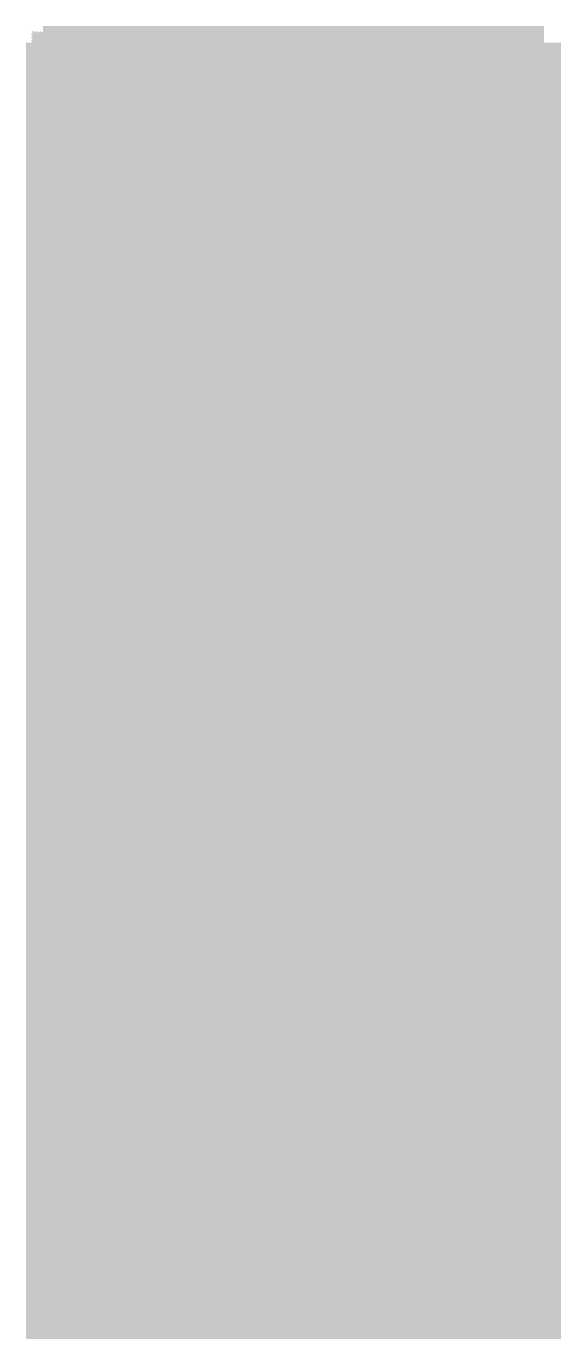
# Model space of a CAD drawing. Extents: x 35 to 236, y 10 to 166.
# Drawn here: x 103.893 to 104.706, y 112.901 to 114.886 of the extents above; entities that cross this region are included whole.
import ezdxf

# ---------------------------------------------------------------- set-up
doc = ezdxf.new("R2010")
doc.units = 0
doc.layers.add('BG_SILKSCREEN_TOP', color=254, linetype='CONTINUOUS')

msp = doc.modelspace()

# ---------------------------------------------------------------- linework, layer by layer
at = {"layer": 'BG_SILKSCREEN_TOP', "const_width": 0.0508}
for points in [[(103.9184, 114.1002), (104.6788, 114.8606)], [(103.9184, 114.1047), (104.6743, 114.8606)], [(103.9184, 114.1092), (104.6698, 114.8606)], [(103.9184, 114.1137), (104.6653, 114.8606)], [(103.9184, 114.1182), (104.6608, 114.8606)], [(103.9184, 114.1227), (104.6563, 114.8606)], [(103.9184, 114.1272), (104.6518, 114.8606)], [(103.9184, 114.1317), (104.6473, 114.8606)], [(103.9184, 114.1362), (104.6429, 114.8606)], [(103.9184, 114.1407), (104.6384, 114.8606)], [(103.9184, 114.1452), (104.6339, 114.8606)], [(103.9184, 114.1497), (104.6294, 114.8606)], [(103.9184, 114.1541), (104.6249, 114.8606)], [(103.9184, 114.1586), (104.6204, 114.8606)], [(103.9184, 114.1631), (104.6159, 114.8606)], [(103.9184, 114.1676), (104.6114, 114.8606)], [(103.9184, 114.1721), (104.6069, 114.8606)], [(103.9184, 114.1766), (104.6025, 114.8606)], [(103.9184, 114.1811), (104.598, 114.8606)], [(103.9184, 114.1856), (104.5935, 114.8606)], [(103.9184, 114.1901), (104.589, 114.8606)], [(103.9184, 114.1945), (104.5845, 114.8606)], [(103.9184, 114.199), (104.58, 114.8606)], [(103.9184, 114.2035), (104.5755, 114.8606)], [(103.9184, 114.208), (104.571, 114.8606)], [(103.9184, 114.2125), (104.5665, 114.8606)], [(103.9184, 114.217), (104.5621, 114.8606)], [(103.9184, 114.2215), (104.5576, 114.8606)], [(103.9184, 114.226), (104.5531, 114.8606)], [(103.9184, 114.2305), (104.5486, 114.8606)], [(103.9184, 114.235), (104.5441, 114.8606)], [(103.9184, 114.2394), (104.5396, 114.8606)], [(103.9184, 114.2439), (104.5351, 114.8606)], [(103.9184, 114.2484), (104.5306, 114.8606)], [(103.9184, 114.2529), (104.5261, 114.8606)], [(103.9184, 114.2574), (104.5216, 114.8606)], [(103.9184, 114.2619), (104.5171, 114.8606)], [(103.9184, 114.2664), (104.5126, 114.8606)], [(103.9184, 114.2709), (104.5082, 114.8606)], [(103.9184, 114.2754), (104.5037, 114.8606)], [(103.9184, 114.2799), (104.4992, 114.8606)], [(103.9184, 114.2843), (104.4947, 114.8606)], [(103.9184, 114.2888), (104.4902, 114.8606)], [(103.9184, 114.2933), (104.4857, 114.8606)], [(103.9184, 114.2978), (104.4812, 114.8606)], [(103.9184, 114.3023), (104.4767, 114.8606)], [(103.9184, 114.3068), (104.4722, 114.8606)], [(103.9184, 114.3113), (104.4677, 114.8606)], [(103.9184, 114.3158), (104.4632, 114.8606)], [(103.9184, 114.3203), (104.4588, 114.8606)], [(103.9184, 114.3248), (104.4543, 114.8606)], [(103.9184, 114.3293), (104.4498, 114.8606)], [(103.9184, 114.3338), (104.4453, 114.8606)], [(103.9184, 114.3382), (104.4408, 114.8606)], [(103.9184, 114.3427), (104.4363, 114.8606)], [(103.9184, 114.3472), (104.4318, 114.8606)], [(103.9184, 114.3517), (104.4273, 114.8606)], [(103.9184, 114.3562), (104.4229, 114.8606)], [(103.9184, 114.3607), (104.4184, 114.8606)], [(103.9184, 114.3652), (104.4139, 114.8606)], [(103.9184, 114.3697), (104.4094, 114.8606)], [(103.9184, 114.3742), (104.4049, 114.8606)], [(103.9184, 114.3786), (104.4004, 114.8606)], [(103.9184, 114.3831), (104.3959, 114.8606)], [(103.9184, 114.3876), (104.3914, 114.8606)], [(103.9184, 114.3921), (104.3869, 114.8606)], [(103.9184, 114.3966), (104.3824, 114.8606)], [(103.9184, 114.4011), (104.378, 114.8606)], [(103.9184, 114.4056), (104.3735, 114.8606)], [(103.9184, 114.4101), (104.369, 114.8606)], [(103.9184, 114.4146), (104.3645, 114.8606)], [(103.9184, 114.419), (104.36, 114.8606)], [(103.9184, 114.4235), (104.3555, 114.8606)], [(103.9184, 114.428), (104.351, 114.8606)], [(103.9184, 114.4325), (104.3465, 114.8606)], [(103.9184, 114.437), (104.342, 114.8606)], [(103.9184, 114.4415), (104.3375, 114.8606)], [(103.9184, 114.446), (104.333, 114.8606)], [(103.9184, 114.4505), (104.3285, 114.8606)], [(103.9184, 114.455), (104.3241, 114.8606)], [(103.9184, 114.4595), (104.3196, 114.8606)], [(103.9184, 114.464), (104.3151, 114.8606)], [(103.9184, 114.4684), (104.3106, 114.8606)], [(103.9184, 114.4729), (104.3061, 114.8606)], [(103.9184, 114.8606), (104.6804, 114.8606)], [(103.9184, 114.4774), (104.3016, 114.8606)], [(103.9184, 114.4819), (104.2971, 114.8606)], [(103.9184, 114.4864), (104.2926, 114.8606)], [(103.9184, 114.4909), (104.2881, 114.8606)], [(103.9184, 114.4954), (104.2837, 114.8606)], [(103.9184, 114.4999), (104.2792, 114.8606)], [(103.9184, 114.5044), (104.2747, 114.8606)], [(103.9184, 114.5089), (104.2702, 114.8606)], [(103.9184, 114.5134), (104.2657, 114.8606)], [(103.9184, 114.5178), (104.2612, 114.8606)], [(103.9184, 114.5223), (104.2567, 114.8606)], [(103.9184, 114.5268), (104.2522, 114.8606)], [(103.9184, 114.5313), (104.2477, 114.8606)], [(103.9184, 114.5358), (104.2432, 114.8606)], [(103.9184, 114.5403), (104.2388, 114.8606)], [(103.9184, 114.5448), (104.2343, 114.8606)], [(103.9184, 114.5493), (104.2298, 114.8606)], [(103.9184, 114.5538), (104.2253, 114.8606)], [(103.9184, 114.5582), (104.2208, 114.8606)], [(103.9184, 114.5627), (104.2163, 114.8606)], [(103.9184, 114.5672), (104.2118, 114.8606)], [(103.9184, 114.5717), (104.2073, 114.8606)], [(103.9184, 114.5762), (104.2028, 114.8606)], [(103.9184, 114.5807), (104.1983, 114.8606)], [(103.9184, 114.5852), (104.1939, 114.8606)], [(103.9184, 114.5897), (104.1894, 114.8606)], [(103.9184, 114.5942), (104.1849, 114.8606)], [(103.9184, 114.5986), (104.1804, 114.8606)], [(103.9184, 114.6031), (104.1759, 114.8606)], [(103.9184, 114.6076), (104.1714, 114.8606)], [(103.9184, 114.6121), (104.1669, 114.8606)], [(103.9184, 114.6166), (104.1624, 114.8606)], [(103.9184, 114.6211), (104.1579, 114.8606)], [(103.9184, 114.6256), (104.1534, 114.8606)], [(103.9184, 114.6301), (104.1489, 114.8606)], [(103.9184, 114.6346), (104.1444, 114.8606)], [(103.9184, 114.6391), (104.14, 114.8606)], [(103.9184, 114.6436), (104.1355, 114.8606)], [(103.9184, 114.6481), (104.131, 114.8606)], [(103.9184, 114.6525), (104.1265, 114.8606)], [(103.9184, 114.657), (104.122, 114.8606)], [(103.9184, 114.6615), (104.1175, 114.8606)], [(103.9184, 114.666), (104.113, 114.8606)], [(103.9184, 114.6705), (104.1085, 114.8606)], [(103.9184, 114.675), (104.104, 114.8606)], [(103.9184, 114.6795), (104.0996, 114.8606)], [(103.9184, 114.684), (104.0951, 114.8606)], [(103.9184, 114.6885), (104.0906, 114.8606)], [(103.9184, 114.693), (104.0861, 114.8606)], [(103.9184, 114.6975), (104.0816, 114.8606)], [(103.9184, 114.7019), (104.0771, 114.8606)], [(103.9184, 114.7064), (104.0726, 114.8606)], [(103.9184, 114.7109), (104.0681, 114.8606)], [(103.9184, 114.7154), (104.0636, 114.8606)], [(103.9184, 114.7199), (104.0592, 114.8606)], [(103.9184, 114.7244), (104.0547, 114.8606)], [(103.9184, 114.7289), (104.0502, 114.8606)], [(103.9184, 114.7334), (104.0457, 114.8606)], [(103.9184, 114.7378), (104.0412, 114.8606)], [(103.9184, 114.7423), (104.0367, 114.8606)], [(103.9184, 114.7468), (104.0322, 114.8606)], [(103.9184, 114.7513), (104.0277, 114.8606)], [(103.9184, 114.7558), (104.0232, 114.8606)], [(103.9184, 114.7603), (104.0187, 114.8606)], [(103.9184, 114.7648), (104.0142, 114.8606)], [(103.9184, 114.7693), (104.0098, 114.8606)], [(103.9184, 114.7738), (104.0053, 114.8606)], [(103.9184, 114.7783), (104.0008, 114.8606)], [(103.9184, 114.7827), (103.9963, 114.8606)], [(103.9184, 114.7872), (103.9918, 114.8606)], [(103.9184, 114.7917), (103.9873, 114.8606)], [(103.9184, 114.7962), (103.9828, 114.8606)], [(103.9184, 114.8007), (103.9783, 114.8606)], [(103.9184, 114.8052), (103.9738, 114.8606)], [(103.9184, 114.8097), (103.9693, 114.8606)], [(103.9184, 114.8142), (103.9648, 114.8606)], [(103.9184, 114.8187), (103.9604, 114.8606)], [(103.9184, 114.8232), (103.9559, 114.8606)], [(103.9184, 114.8277), (103.9514, 114.8606)], [(103.9184, 114.8321), (103.9469, 114.8606)], [(103.9184, 114.8366), (103.9424, 114.8606)], [(103.9184, 114.8411), (103.9379, 114.8606)], [(103.9184, 114.8456), (103.9334, 114.8606)], [(103.9184, 114.8501), (103.9289, 114.8606)], [(103.9184, 114.8546), (103.9244, 114.8606)], [(103.9184, 114.8591), (103.92, 114.8606)], [(104.6804, 114.8606), (103.9184, 114.8606)], [(103.9184, 109.9838), (103.9184, 114.8606)], [(103.9184, 114.8606), (103.9184, 109.9838)], [(103.9184, 114.0958), (104.6804, 114.8578)], [(103.9184, 114.0913), (104.6804, 114.8533)], [(103.9184, 114.0868), (104.6804, 114.8488)], [(103.9184, 114.0823), (104.6804, 114.8443)], [(104.6804, 114.8606), (104.6804, 108.6884)], [(104.6804, 108.6884), (104.6804, 114.8606)], [(103.9184, 114.0778), (104.6804, 114.8398)], [(103.9184, 114.0733), (104.6804, 114.8353)], [(103.9184, 114.0688), (104.6804, 114.8308)], [(103.9184, 114.0643), (104.6804, 114.8263)], [(103.9184, 114.0598), (104.6804, 114.8218)], [(103.9184, 114.0553), (104.6804, 114.8173)], [(103.9184, 114.0509), (104.6804, 114.8129)], [(103.9184, 114.0464), (104.6804, 114.8084)], [(103.9184, 114.0419), (104.6804, 114.8039)], [(103.9184, 114.0374), (104.6804, 114.7994)], [(103.9184, 114.0329), (104.6804, 114.7949)], [(103.9184, 114.0284), (104.6804, 114.7904)], [(103.9184, 114.0239), (104.6804, 114.7859)], [(103.9184, 114.0194), (104.6804, 114.7814)], [(103.9184, 114.0149), (104.6804, 114.7769)], [(103.9184, 114.0105), (104.6804, 114.7725)], [(103.9184, 114.006), (104.6804, 114.768)], [(103.9184, 114.0015), (104.6804, 114.7635)], [(103.9184, 113.997), (104.6804, 114.759)], [(103.9184, 113.9925), (104.6804, 114.7545)], [(103.9184, 113.988), (104.6804, 114.75)], [(103.9184, 113.9835), (104.6804, 114.7455)], [(103.9184, 113.979), (104.6804, 114.741)], [(103.9184, 113.9745), (104.6804, 114.7365)], [(103.9184, 113.97), (104.6804, 114.732)], [(103.9184, 113.9656), (104.6804, 114.7276)], [(103.9184, 113.9611), (104.6804, 114.7231)], [(103.9184, 113.9566), (104.6804, 114.7186)], [(103.9184, 113.9521), (104.6804, 114.7141)], [(103.9184, 113.9476), (104.6804, 114.7096)], [(103.9184, 113.9431), (104.6804, 114.7051)], [(103.9184, 113.9386), (104.6804, 114.7006)], [(103.9184, 113.9341), (104.6804, 114.6961)], [(103.9184, 113.9296), (104.6804, 114.6916)], [(103.9184, 113.9251), (104.6804, 114.6871)], [(103.9184, 113.9206), (104.6804, 114.6826)], [(103.9184, 113.9161), (104.6804, 114.6781)], [(103.9184, 113.9117), (104.6804, 114.6737)], [(103.9184, 113.9072), (104.6804, 114.6692)], [(103.9184, 113.9027), (104.6804, 114.6647)], [(103.9184, 113.8982), (104.6804, 114.6602)], [(103.9184, 113.8937), (104.6804, 114.6557)], [(103.9184, 113.8892), (104.6804, 114.6512)], [(103.9184, 113.8847), (104.6804, 114.6467)], [(103.9184, 113.8802), (104.6804, 114.6422)], [(103.9184, 113.8757), (104.6804, 114.6377)], [(103.9184, 113.8713), (104.6804, 114.6333)], [(103.9184, 113.8668), (104.6804, 114.6288)], [(103.9184, 113.8623), (104.6804, 114.6243)], [(103.9184, 113.8578), (104.6804, 114.6198)], [(103.9184, 113.8533), (104.6804, 114.6153)], [(103.9184, 113.8488), (104.6804, 114.6108)], [(103.9184, 113.8443), (104.6804, 114.6063)], [(103.9184, 113.8398), (104.6804, 114.6018)], [(103.9184, 113.8353), (104.6804, 114.5973)], [(103.9184, 113.8309), (104.6804, 114.5929)], [(103.9184, 113.8264), (104.6804, 114.5884)], [(103.9184, 113.8219), (104.6804, 114.5839)], [(103.9184, 113.8174), (104.6804, 114.5794)], [(103.9184, 113.8129), (104.6804, 114.5749)], [(103.9184, 113.8084), (104.6804, 114.5704)], [(103.9184, 113.8039), (104.6804, 114.5659)], [(103.9184, 113.7994), (104.6804, 114.5614)], [(103.9184, 113.7949), (104.6804, 114.5569)], [(103.9184, 113.7904), (104.6804, 114.5524)], [(103.9184, 113.7859), (104.6804, 114.5479)], [(103.9184, 113.7815), (104.6804, 114.5435)], [(103.9184, 113.777), (104.6804, 114.539)], [(103.9184, 113.7725), (104.6804, 114.5345)], [(103.9184, 113.768), (104.6804, 114.53)], [(103.9184, 113.7635), (104.6804, 114.5255)], [(103.9184, 113.759), (104.6804, 114.521)], [(103.9184, 113.7545), (104.6804, 114.5165)], [(103.9184, 113.75), (104.6804, 114.512)], [(103.9184, 113.7455), (104.6804, 114.5075)], [(103.9184, 113.741), (104.6804, 114.503)], [(103.9184, 113.7365), (104.6804, 114.4985)], [(103.9184, 113.7321), (104.6804, 114.4941)], [(103.9184, 113.7276), (104.6804, 114.4896)], [(103.9184, 113.7231), (104.6804, 114.4851)], [(103.9184, 113.7186), (104.6804, 114.4806)], [(103.9184, 113.7141), (104.6804, 114.4761)], [(103.9184, 113.7096), (104.6804, 114.4716)], [(103.9184, 113.7051), (104.6804, 114.4671)], [(103.9184, 113.7006), (104.6804, 114.4626)], [(103.9184, 113.6961), (104.6804, 114.4581)], [(103.9184, 113.6917), (104.6804, 114.4537)], [(103.9184, 113.6872), (104.6804, 114.4492)], [(103.9184, 113.6827), (104.6804, 114.4447)], [(103.9184, 113.6782), (104.6804, 114.4402)], [(103.9184, 113.6737), (104.6804, 114.4357)], [(103.9184, 113.6692), (104.6804, 114.4312)], [(103.9184, 113.6647), (104.6804, 114.4267)], [(103.9184, 113.6602), (104.6804, 114.4222)], [(103.9184, 113.6557), (104.6804, 114.4177)], [(103.9184, 113.6512), (104.6804, 114.4132)], [(103.9184, 113.6468), (104.6804, 114.4088)], [(103.9184, 113.6423), (104.6804, 114.4043)], [(103.9184, 113.6378), (104.6804, 114.3998)], [(103.9184, 113.6333), (104.6804, 114.3953)], [(103.9184, 113.6288), (104.6804, 114.3908)], [(103.9184, 113.6243), (104.6804, 114.3863)], [(103.9184, 113.6198), (104.6804, 114.3818)], [(103.9184, 113.6153), (104.6804, 114.3773)], [(103.9184, 113.6108), (104.6804, 114.3728)], [(103.9184, 113.6063), (104.6804, 114.3683)], [(103.9184, 113.6019), (104.6804, 114.3639)], [(103.9184, 113.5974), (104.6804, 114.3594)], [(103.9184, 113.5929), (104.6804, 114.3549)], [(103.9184, 113.5884), (104.6804, 114.3504)], [(103.9184, 113.5839), (104.6804, 114.3459)], [(103.9184, 113.5794), (104.6804, 114.3414)], [(103.9184, 113.5749), (104.6804, 114.3369)], [(103.9184, 113.5704), (104.6804, 114.3324)], [(103.9184, 113.5659), (104.6804, 114.3279)], [(103.9184, 113.5614), (104.6804, 114.3234)], [(103.9184, 113.5569), (104.6804, 114.3189)], [(103.9184, 113.5524), (104.6804, 114.3144)], [(103.9184, 113.548), (104.6804, 114.31)], [(103.9184, 113.5435), (104.6804, 114.3055)], [(103.9184, 113.539), (104.6804, 114.301)], [(103.9184, 113.5345), (104.6804, 114.2965)], [(103.9184, 113.53), (104.6804, 114.292)], [(103.9184, 113.5255), (104.6804, 114.2875)], [(103.9184, 113.521), (104.6804, 114.283)], [(103.9184, 113.5165), (104.6804, 114.2785)], [(103.9184, 113.512), (104.6804, 114.274)], [(103.9184, 113.5076), (104.6804, 114.2696)], [(103.9184, 113.5031), (104.6804, 114.2651)], [(103.9184, 113.4986), (104.6804, 114.2606)], [(103.9184, 113.4941), (104.6804, 114.2561)], [(103.9184, 113.4896), (104.6804, 114.2516)], [(103.9184, 113.4851), (104.6804, 114.2471)], [(103.9184, 113.4806), (104.6804, 114.2426)], [(103.9184, 113.4761), (104.6804, 114.2381)], [(103.9184, 113.4716), (104.6804, 114.2336)], [(103.9184, 113.4672), (104.6804, 114.2292)], [(103.9184, 113.4627), (104.6804, 114.2247)], [(103.9184, 113.4582), (104.6804, 114.2202)], [(103.9184, 113.4537), (104.6804, 114.2157)], [(103.9184, 113.4492), (104.6804, 114.2112)], [(103.9184, 113.4447), (104.6804, 114.2067)], [(103.9184, 113.4402), (104.6804, 114.2022)], [(103.9184, 113.4357), (104.6804, 114.1977)], [(103.9184, 113.4312), (104.6804, 114.1932)], [(103.9184, 113.4267), (104.6804, 114.1887)], [(103.9184, 113.4222), (104.6804, 114.1842)], [(103.9184, 113.4178), (104.6804, 114.1798)], [(103.9184, 113.4133), (104.6804, 114.1753)], [(103.9184, 113.4088), (104.6804, 114.1708)], [(103.9184, 113.4043), (104.6804, 114.1663)], [(103.9184, 113.3998), (104.6804, 114.1618)], [(103.9184, 113.3953), (104.6804, 114.1573)], [(103.9184, 113.3908), (104.6804, 114.1528)], [(103.9184, 113.3863), (104.6804, 114.1483)], [(103.9184, 113.3818), (104.6804, 114.1438)], [(103.9184, 113.3773), (104.6804, 114.1393)], [(103.9184, 113.3728), (104.6804, 114.1348)], [(103.9184, 113.3684), (104.6804, 114.1304)], [(103.9184, 113.3639), (104.6804, 114.1259)], [(103.9184, 113.3594), (104.6804, 114.1214)], [(103.9184, 113.3549), (104.6804, 114.1169)], [(103.9184, 113.3504), (104.6804, 114.1124)], [(103.9184, 113.3459), (104.6804, 114.1079)], [(103.9184, 113.3414), (104.6804, 114.1034)], [(103.9184, 113.3369), (104.6804, 114.0989)], [(103.9184, 113.3324), (104.6804, 114.0944)], [(103.9184, 113.328), (104.6804, 114.09)], [(103.9184, 113.3235), (104.6804, 114.0855)], [(103.9184, 113.319), (104.6804, 114.081)], [(103.9184, 113.3145), (104.6804, 114.0765)], [(103.9184, 113.31), (104.6804, 114.072)], [(103.9184, 113.3055), (104.6804, 114.0675)], [(103.9184, 113.301), (104.6804, 114.063)], [(103.9184, 113.2965), (104.6804, 114.0585)], [(103.9184, 113.292), (104.6804, 114.054)], [(103.9184, 113.2876), (104.6804, 114.0496)], [(103.9184, 113.2831), (104.6804, 114.0451)], [(103.9184, 113.2786), (104.6804, 114.0406)], [(103.9184, 113.2741), (104.6804, 114.0361)], [(103.9184, 113.2696), (104.6804, 114.0316)], [(103.9184, 113.2651), (104.6804, 114.0271)], [(103.9184, 113.2606), (104.6804, 114.0226)], [(103.9184, 113.2561), (104.6804, 114.0181)], [(103.9184, 113.2516), (104.6804, 114.0136)], [(103.9184, 113.2471), (104.6804, 114.0091)], [(103.9184, 113.2426), (104.6804, 114.0046)], [(103.9184, 113.2381), (104.6804, 114.0001)], [(103.9184, 113.2337), (104.6804, 113.9957)], [(103.9184, 113.2292), (104.6804, 113.9912)], [(103.9184, 113.2247), (104.6804, 113.9867)], [(103.9184, 113.2202), (104.6804, 113.9822)], [(103.9184, 113.2157), (104.6804, 113.9777)], [(103.9184, 113.2112), (104.6804, 113.9732)], [(103.9184, 113.2067), (104.6804, 113.9687)], [(103.9184, 113.2022), (104.6804, 113.9642)], [(103.9184, 113.1977), (104.6804, 113.9597)], [(103.9184, 113.1932), (104.6804, 113.9552)], [(103.9184, 113.1887), (104.6804, 113.9507)], [(103.9184, 113.1843), (104.6804, 113.9463)], [(103.9184, 113.1798), (104.6804, 113.9418)], [(103.9184, 113.1753), (104.6804, 113.9373)], [(103.9184, 113.1708), (104.6804, 113.9328)], [(103.9184, 113.1663), (104.6804, 113.9283)], [(103.9184, 113.1618), (104.6804, 113.9238)], [(103.9184, 113.1573), (104.6804, 113.9193)], [(103.9184, 113.1528), (104.6804, 113.9148)], [(103.9184, 113.1484), (104.6804, 113.9104)], [(103.9184, 113.1439), (104.6804, 113.9059)], [(103.9184, 113.1394), (104.6804, 113.9014)], [(103.9184, 113.1349), (104.6804, 113.8969)], [(103.9184, 113.1304), (104.6804, 113.8924)], [(103.9184, 113.1259), (104.6804, 113.8879)], [(103.9184, 113.1214), (104.6804, 113.8834)], [(103.9184, 113.1169), (104.6804, 113.8789)], [(103.9184, 113.1124), (104.6804, 113.8744)], [(103.9184, 113.1079), (104.6804, 113.8699)], [(103.9184, 113.1035), (104.6804, 113.8655)], [(103.9184, 113.099), (104.6804, 113.861)], [(103.9184, 113.0945), (104.6804, 113.8565)], [(103.9184, 113.09), (104.6804, 113.852)], [(103.9184, 113.0855), (104.6804, 113.8475)], [(103.9184, 113.081), (104.6804, 113.843)], [(103.9184, 113.0765), (104.6804, 113.8385)], [(103.9184, 113.072), (104.6804, 113.834)], [(103.9184, 113.0675), (104.6804, 113.8295)], [(103.9184, 113.063), (104.6804, 113.825)], [(103.9184, 113.0585), (104.6804, 113.8205)], [(103.9184, 113.054), (104.6804, 113.816)], [(103.9184, 113.0496), (104.6804, 113.8116)], [(103.9184, 113.0451), (104.6804, 113.8071)], [(103.9184, 113.0406), (104.6804, 113.8026)], [(103.9184, 113.0361), (104.6804, 113.7981)], [(103.9184, 113.0316), (104.6804, 113.7936)], [(103.9184, 113.0271), (104.6804, 113.7891)], [(103.9184, 113.0226), (104.6804, 113.7846)], [(103.9184, 113.0181), (104.6804, 113.7801)], [(103.9184, 113.0136), (104.6804, 113.7756)], [(103.9184, 113.0091), (104.6804, 113.7711)], [(103.9184, 113.0047), (104.6804, 113.7667)], [(103.9184, 113.0002), (104.6804, 113.7622)], [(103.9184, 112.9957), (104.6804, 113.7577)], [(103.9184, 112.9912), (104.6804, 113.7532)], [(103.9184, 112.9867), (104.6804, 113.7487)], [(103.9184, 112.9822), (104.6804, 113.7442)], [(103.9184, 112.9777), (104.6804, 113.7397)], [(103.9184, 112.9732), (104.6804, 113.7352)], [(103.9184, 112.9687), (104.6804, 113.7307)], [(103.9184, 112.9643), (104.6804, 113.7263)], [(103.9184, 112.9598), (104.6804, 113.7218)], [(103.9184, 112.9553), (104.6804, 113.7173)], [(103.9184, 112.9508), (104.6804, 113.7128)], [(103.9184, 112.9463), (104.6804, 113.7083)], [(103.9184, 112.9418), (104.6804, 113.7038)], [(103.9184, 112.9373), (104.6804, 113.6993)], [(103.9184, 112.9328), (104.6804, 113.6948)], [(103.9184, 112.9283), (104.6804, 113.6903)], [(103.9184, 112.9238), (104.6804, 113.6858)], [(103.9184, 112.9194), (104.6804, 113.6814)], [(103.9184, 112.9149), (104.6804, 113.6769)], [(103.9184, 112.9104), (104.6804, 113.6724)], [(103.9184, 112.9059), (104.6804, 113.6679)], [(103.9184, 112.9014), (104.6804, 113.6634)], [(103.9184, 112.8969), (104.6804, 113.6589)], [(103.9184, 112.8924), (104.6804, 113.6544)], [(103.9184, 112.8879), (104.6804, 113.6499)], [(103.9184, 112.8834), (104.6804, 113.6454)], [(103.9184, 112.8789), (104.6804, 113.6409)], [(103.9184, 112.8744), (104.6804, 113.6364)], [(103.9184, 112.8699), (104.6804, 113.6319)], [(103.9184, 112.8655), (104.6804, 113.6275)], [(103.9184, 112.861), (104.6804, 113.623)], [(103.9184, 112.8565), (104.6804, 113.6185)], [(103.9184, 112.852), (104.6804, 113.614)], [(103.9184, 112.8475), (104.6804, 113.6095)], [(103.9184, 112.843), (104.6804, 113.605)], [(103.9184, 112.8385), (104.6804, 113.6005)], [(103.9184, 112.834), (104.6804, 113.596)], [(103.9184, 112.8295), (104.6804, 113.5915)], [(103.9184, 112.8251), (104.6804, 113.5871)], [(103.9184, 112.8206), (104.6804, 113.5826)], [(103.9184, 112.8161), (104.6804, 113.5781)], [(103.9184, 112.8116), (104.6804, 113.5736)], [(103.9184, 112.8071), (104.6804, 113.5691)], [(103.9184, 112.8026), (104.6804, 113.5646)], [(103.9184, 112.7981), (104.6804, 113.5601)], [(103.9184, 112.7936), (104.6804, 113.5556)], [(103.9184, 112.7891), (104.6804, 113.5511)], [(103.9184, 112.7847), (104.6804, 113.5467)], [(103.9184, 112.7802), (104.6804, 113.5422)], [(103.9184, 112.7757), (104.6804, 113.5377)], [(103.9184, 112.7712), (104.6804, 113.5332)], [(103.9184, 112.7667), (104.6804, 113.5287)], [(103.9184, 112.7622), (104.6804, 113.5242)], [(103.9184, 112.7577), (104.6804, 113.5197)], [(103.9184, 112.7532), (104.6804, 113.5152)], [(103.9184, 112.7487), (104.6804, 113.5107)], [(103.9184, 112.7442), (104.6804, 113.5062)], [(103.9184, 112.7397), (104.6804, 113.5017)], [(103.9184, 112.7353), (104.6804, 113.4973)], [(103.9184, 112.7308), (104.6804, 113.4928)], [(103.9184, 112.7263), (104.6804, 113.4883)], [(103.9184, 112.7218), (104.6804, 113.4838)], [(103.9184, 112.7173), (104.6804, 113.4793)], [(103.9184, 112.7128), (104.6804, 113.4748)], [(103.9184, 112.7083), (104.6804, 113.4703)], [(103.9184, 112.7038), (104.6804, 113.4658)], [(103.9184, 112.6993), (104.6804, 113.4613)], [(103.9184, 112.6948), (104.6804, 113.4568)], [(103.9184, 112.6903), (104.6804, 113.4523)], [(103.9184, 112.6859), (104.6804, 113.4479)], [(103.9184, 112.6814), (104.6804, 113.4434)], [(103.9184, 112.6769), (104.6804, 113.4389)], [(103.9184, 112.6724), (104.6804, 113.4344)], [(103.9184, 112.6679), (104.6804, 113.4299)], [(103.9184, 112.6634), (104.6804, 113.4254)], [(103.9184, 112.6589), (104.6804, 113.4209)], [(103.9184, 112.6544), (104.6804, 113.4164)], [(103.9184, 112.6499), (104.6804, 113.4119)], [(103.9184, 112.6454), (104.6804, 113.4074)], [(103.9184, 112.641), (104.6804, 113.403)], [(103.9184, 112.6365), (104.6804, 113.3985)], [(103.9184, 112.632), (104.6804, 113.394)], [(103.9184, 112.6275), (104.6804, 113.3895)], [(103.9184, 112.623), (104.6804, 113.385)], [(103.9184, 112.6185), (104.6804, 113.3805)], [(103.9184, 112.614), (104.6804, 113.376)], [(103.9184, 112.6095), (104.6804, 113.3715)], [(103.9184, 112.6051), (104.6804, 113.3671)], [(103.9184, 112.6006), (104.6804, 113.3626)], [(103.9184, 112.5961), (104.6804, 113.3581)], [(103.9184, 112.5916), (104.6804, 113.3536)], [(103.9184, 112.5871), (104.6804, 113.3491)], [(103.9184, 112.5826), (104.6804, 113.3446)], [(103.9184, 112.5781), (104.6804, 113.3401)], [(103.9184, 112.5736), (104.6804, 113.3356)], [(103.9184, 112.5691), (104.6804, 113.3311)], [(103.9184, 112.5646), (104.6804, 113.3266)], [(103.9184, 112.5601), (104.6804, 113.3221)], [(103.9184, 112.5556), (104.6804, 113.3176)], [(103.9184, 112.5512), (104.6804, 113.3132)], [(103.9184, 112.5467), (104.6804, 113.3087)], [(103.9184, 112.5422), (104.6804, 113.3042)], [(103.9184, 112.5377), (104.6804, 113.2997)], [(103.9184, 112.5332), (104.6804, 113.2952)], [(103.9184, 112.5287), (104.6804, 113.2907)], [(103.9184, 112.5242), (104.6804, 113.2862)], [(103.9184, 112.5197), (104.6804, 113.2817)], [(103.9184, 112.5152), (104.6804, 113.2772)], [(103.9184, 112.5107), (104.6804, 113.2727)], [(103.9184, 112.5062), (104.6804, 113.2682)], [(103.9184, 112.5018), (104.6804, 113.2638)], [(103.9184, 112.4973), (104.6804, 113.2593)], [(103.9184, 112.4928), (104.6804, 113.2548)], [(103.9184, 112.4883), (104.6804, 113.2503)], [(103.9184, 112.4838), (104.6804, 113.2458)], [(103.9184, 112.4793), (104.6804, 113.2413)], [(103.9184, 112.4748), (104.6804, 113.2368)], [(103.9184, 112.4703), (104.6804, 113.2323)], [(103.9184, 112.4659), (104.6804, 113.2279)], [(103.9184, 112.4614), (104.6804, 113.2234)], [(103.9184, 112.4569), (104.6804, 113.2189)], [(103.9184, 112.4524), (104.6804, 113.2144)], [(103.9184, 112.4479), (104.6804, 113.2099)], [(103.9184, 112.4434), (104.6804, 113.2054)], [(103.9184, 112.4389), (104.6804, 113.2009)], [(103.9184, 112.4344), (104.6804, 113.1964)], [(103.9184, 112.4299), (104.6804, 113.1919)], [(103.9184, 112.4254), (104.6804, 113.1874)], [(103.9184, 112.421), (104.6804, 113.183)], [(103.9184, 112.4165), (104.6804, 113.1785)], [(103.9184, 112.412), (104.6804, 113.174)], [(103.9184, 112.4075), (104.6804, 113.1695)], [(103.9184, 112.403), (104.6804, 113.165)], [(103.9184, 112.3985), (104.6804, 113.1605)], [(103.9184, 112.394), (104.6804, 113.156)], [(103.9184, 112.3895), (104.6804, 113.1515)], [(103.9184, 112.385), (104.6804, 113.147)], [(103.9184, 112.3805), (104.6804, 113.1425)], [(103.9184, 112.376), (104.6804, 113.138)], [(103.9184, 112.3716), (104.6804, 113.1336)], [(103.9184, 112.3671), (104.6804, 113.1291)], [(103.9184, 112.3626), (104.6804, 113.1246)], [(103.9184, 112.3581), (104.6804, 113.1201)], [(103.9184, 112.3536), (104.6804, 113.1156)], [(103.9184, 112.3491), (104.6804, 113.1111)], [(103.9184, 112.3446), (104.6804, 113.1066)], [(103.9184, 112.3401), (104.6804, 113.1021)], [(103.9184, 112.3356), (104.6804, 113.0976)], [(103.9184, 112.3311), (104.6804, 113.0931)], [(103.9184, 112.3266), (104.6804, 113.0886)], [(103.9184, 112.3222), (104.6804, 113.0842)], [(103.9184, 112.3177), (104.6804, 113.0797)], [(103.9184, 112.3132), (104.6804, 113.0752)], [(103.9184, 112.3087), (104.6804, 113.0707)], [(103.9184, 112.3042), (104.6804, 113.0662)], [(103.9184, 112.2997), (104.6804, 113.0617)], [(103.9184, 112.2952), (104.6804, 113.0572)], [(103.9184, 112.2907), (104.6804, 113.0527)], [(103.9184, 112.2862), (104.6804, 113.0482)], [(103.9184, 112.2818), (104.6804, 113.0438)], [(103.9184, 112.2773), (104.6804, 113.0393)], [(103.9184, 112.2728), (104.6804, 113.0348)], [(103.9184, 112.2683), (104.6804, 113.0303)], [(103.9184, 112.2638), (104.6804, 113.0258)], [(103.9184, 112.2593), (104.6804, 113.0213)], [(103.9184, 112.2548), (104.6804, 113.0168)], [(103.9184, 112.2503), (104.6804, 113.0123)], [(103.9184, 112.2458), (104.6804, 113.0078)], [(103.9184, 112.2414), (104.6804, 113.0034)], [(103.9184, 112.2369), (104.6804, 112.9989)], [(103.9184, 112.2324), (104.6804, 112.9944)], [(103.9184, 112.2279), (104.6804, 112.9899)], [(103.9184, 112.2234), (104.6804, 112.9854)], [(103.9184, 112.2189), (104.6804, 112.9809)], [(103.9184, 112.2144), (104.6804, 112.9764)], [(103.9184, 112.2099), (104.6804, 112.9719)], [(103.9184, 112.2054), (104.6804, 112.9674)], [(103.9184, 112.2009), (104.6804, 112.9629)], [(103.9184, 112.1964), (104.6804, 112.9584)], [(103.9184, 112.1919), (104.6804, 112.9539)], [(103.9184, 112.1875), (104.6804, 112.9495)], [(103.9184, 112.183), (104.6804, 112.945)], [(103.9184, 112.1785), (104.6804, 112.9405)], [(103.9184, 112.174), (104.6804, 112.936)], [(103.9184, 112.1695), (104.6804, 112.9315)], [(103.9184, 112.165), (104.6804, 112.927)], [(103.9184, 112.1605), (104.6804, 112.9225)], [(103.9184, 112.156), (104.6804, 112.918)], [(103.9184, 112.1515), (104.6804, 112.9135)], [(103.9184, 112.147), (104.6804, 112.909)], [(103.9184, 112.1426), (104.6804, 112.9046)], [(103.9184, 112.1381), (104.6804, 112.9001)], [(103.9184, 112.1336), (104.6804, 112.8956)], [(103.9184, 112.1291), (104.6804, 112.8911)], [(103.9184, 112.1246), (104.6804, 112.8866)], [(103.9184, 112.1201), (104.6804, 112.8821)], [(103.9184, 112.1156), (104.6804, 112.8776)]]:
    msp.add_lwpolyline(points, dxfattribs=at)

doc.saveas('drawing.dxf')
